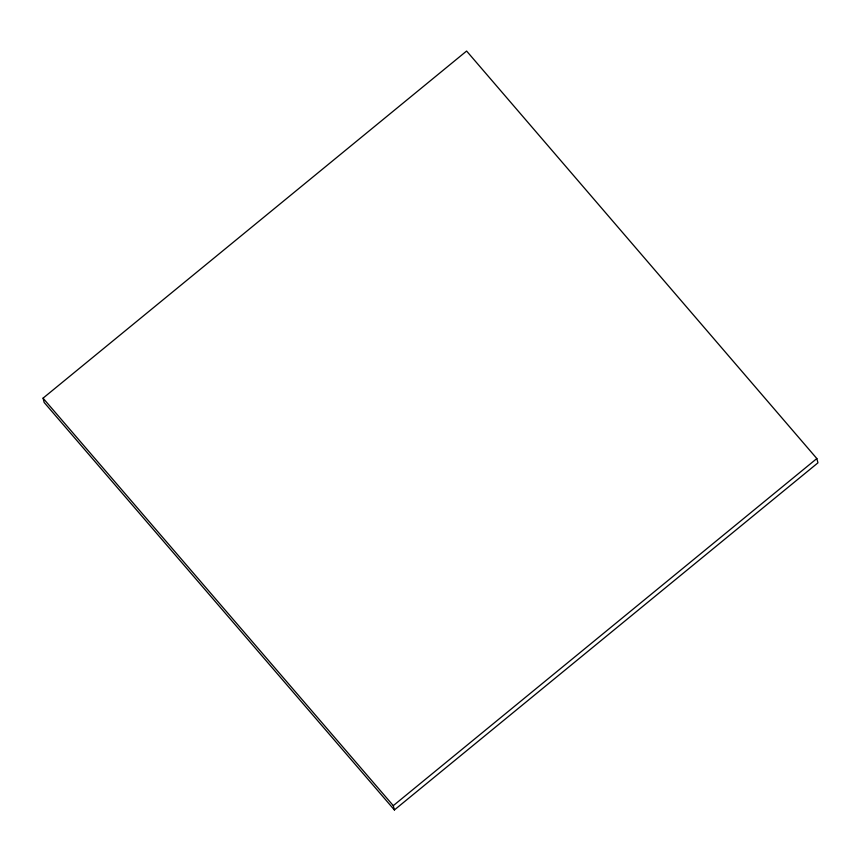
<?xml version="1.0" encoding="UTF-8"?>
<svg xmlns="http://www.w3.org/2000/svg" width="861" height="861" viewBox="0 0 861 861"><rect width="100%" height="100%" fill="white"/><g stroke="black" fill="none" stroke-linecap="round" stroke-linejoin="round"><path stroke-width="1.29" d="M43.05 398.159L466.608 51.047L816.841 458.547L817.95 462.841L394.392 809.953L44.159 402.453L43.05 398.159L393.283 805.659L394.392 809.953M393.283 805.659L816.841 458.547"/></g></svg>
